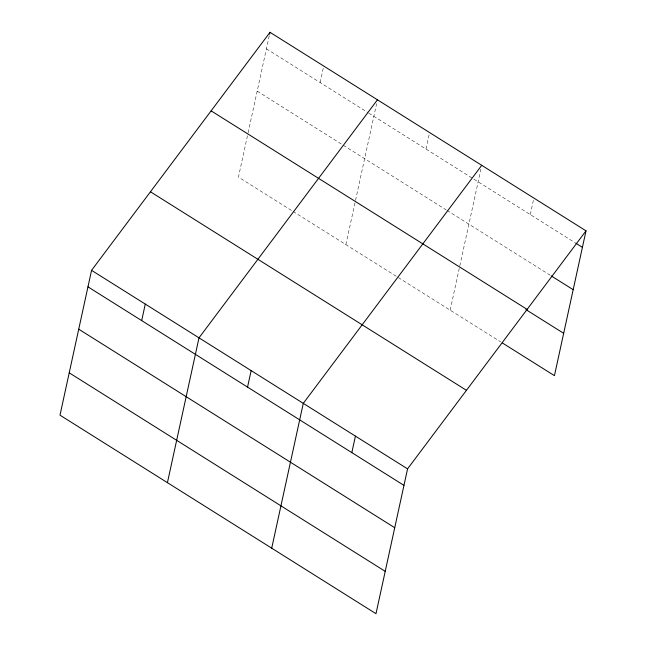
<?xml version="1.0" encoding="UTF-8"?>
<svg xmlns="http://www.w3.org/2000/svg" width="646" height="646" viewBox="0 0 646 646"><rect width="100%" height="100%" fill="white"/><g stroke="black" fill="none" stroke-linecap="round" stroke-linejoin="round"><path stroke-width="0.48" stroke-dasharray="3.23 2.42" d="M247.458 135.765L238.439 177.125L292.154 210.871M248.088 132.834L269.592 34.238M320.133 82.559L323.735 66.053M345.876 244.624L355.106 202.279M355.534 200.341L376.61 103.691M425.997 149.064L429.59 132.567M450.157 310.145L459.387 267.799M459.815 265.861L480.89 169.204M530.277 214.585L533.871 198.08M266.41 48.805L367.889 112.557M368.737 113.09L473.09 178.659M473.93 179.184L574.851 242.589M257.181 91.151L342.453 144.72M343.309 145.261L446.2 209.91M447.04 210.435L550.481 275.422M293.009 211.412L500.618 341.847"/><path stroke-width="0.97" d="M91.562 270.335L59.989 415.16L375.988 613.7L407.561 468.875L586.011 230.84L270.012 32.3L91.562 270.335L407.561 468.875M141.684 320.594L145.285 304.088M167.427 482.659L199 337.842L377.45 99.807M269.592 34.238L270.012 32.3M247.547 387.099L251.141 370.602M271.708 548.179L303.281 403.362L481.73 165.328M351.828 452.62L355.421 436.115M586.011 230.84L554.438 375.665L502.297 342.905M575.691 243.122L582.417 247.345M551.321 275.955L573.18 289.691M211.121 110.854L527.128 309.394M525.828 309.539L563.667 333.32M150.453 191.781L466.452 390.329M87.961 286.84L403.968 485.38M78.731 329.185L394.73 527.725M69.219 372.815L385.218 571.355"/></g></svg>
